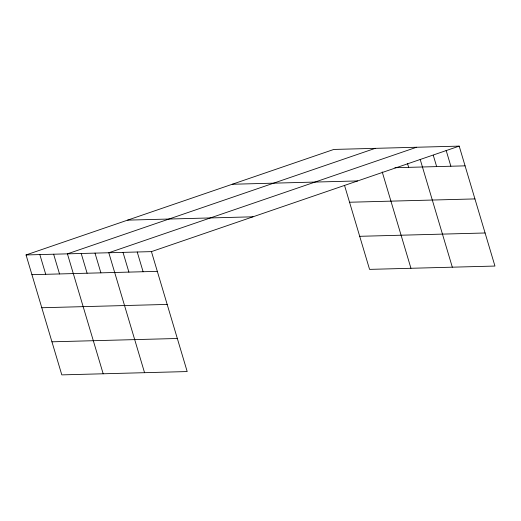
<?xml version="1.0" encoding="UTF-8"?>
<svg xmlns="http://www.w3.org/2000/svg" width="521" height="521" viewBox="0 0 521 521"><rect width="100%" height="100%" fill="white"/><g stroke="black" fill="none" stroke-linecap="round" stroke-linejoin="round"><path stroke-width="0.78" d="M26.05 254.945L151.435 251.623L187.189 371.558L61.804 374.879L26.05 254.945L333.811 149.442L459.196 146.121L494.95 266.055L369.565 269.377L344.511 185.326M375.192 148.348L67.424 253.851L103.178 373.778M416.566 147.254L108.804 252.757L144.558 372.684M151.435 251.623L459.196 146.121M394.866 167.716L465.077 165.854M232.249 184.258L357.634 180.937M349.552 202.239L474.937 198.918M127.612 220.129L252.998 216.808M359.711 236.313L485.09 232.985M31.931 274.678L157.316 271.356M41.791 307.742L167.176 304.42M51.944 341.809L177.329 338.487M446.119 150.295L450.867 166.232M433.264 155.225L436.657 166.609M420.187 159.393L452.319 267.182M407.526 163.555L408.659 167.352M382.219 171.923L410.945 268.276M137.225 252.001L143.106 271.734M123.015 252.379L128.895 272.105M95.011 253.121L100.892 272.848M81.217 253.486L87.098 273.219M53.637 254.215L59.518 273.948M39.843 254.58L45.724 274.313"/></g></svg>
